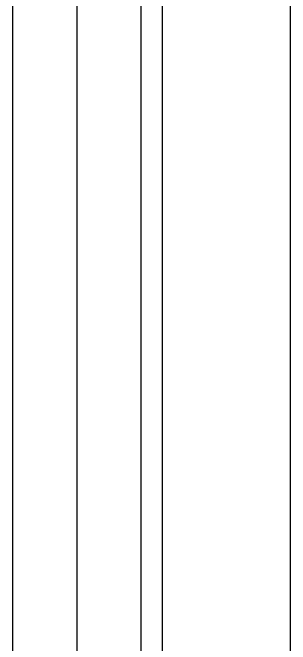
# Model space of a CAD drawing. Header units: metres. Extents: x 0 to 63075, y 0 to 44550.
# Drawn here: x 13883.59 to 13904.23, y 27034.86 to 27081.81 of the extents above; entities that cross this region are included whole.
import ezdxf

# ---------------------------------------------------------------- set-up
doc = ezdxf.new("R2010")
doc.units = ezdxf.units.M
doc.header["$LTSCALE"] = 75
doc.linetypes.add('HIDDEN2', pattern=[4.7625, 3.175, -1.5875])
for name, color, linetype in [('SDM', 7, 'Continuous'), ('SL4', 4, 'Continuous'), ('ST1', 7, 'HIDDEN2')]:
    doc.layers.add(name, color=color, linetype=linetype)

# ---------------------------------------------------------------- blocks, each defined once
blk = doc.blocks.new('A$Cb6dca9d5')
at = {"layer": 'SL4'}
for p, q in [((48.235, 1004.763), (48.235, 54.76)), ((57.76, 215), (57.76, 1004.763)), ((46.642, 381.194), (46.642, 91.194)), ((41.885, 378.194), (41.885, 86.437)), ((37.122, 344.397), (37.122, 117.694))]:
    blk.add_line(p, q, dxfattribs=at)
at = {"layer": 'ST1'}
for p, q in [((52.997, 1004.763), (52.997, 4.763)), ((57.76, 215), (57.76, 1004.763)), ((37.122, 381.194), (37.122, 81.194)), ((46.642, 378.194), (46.642, 91.194))]:
    blk.add_line(p, q, dxfattribs=at)

msp = doc.modelspace()

# ---------------------------------------------------------------- block references
at = {"layer": 'SDM'}
msp.add_blockref('A$Cb6dca9d5', (13846.469, 26739.769), dxfattribs=at)

doc.saveas('drawing.dxf')
